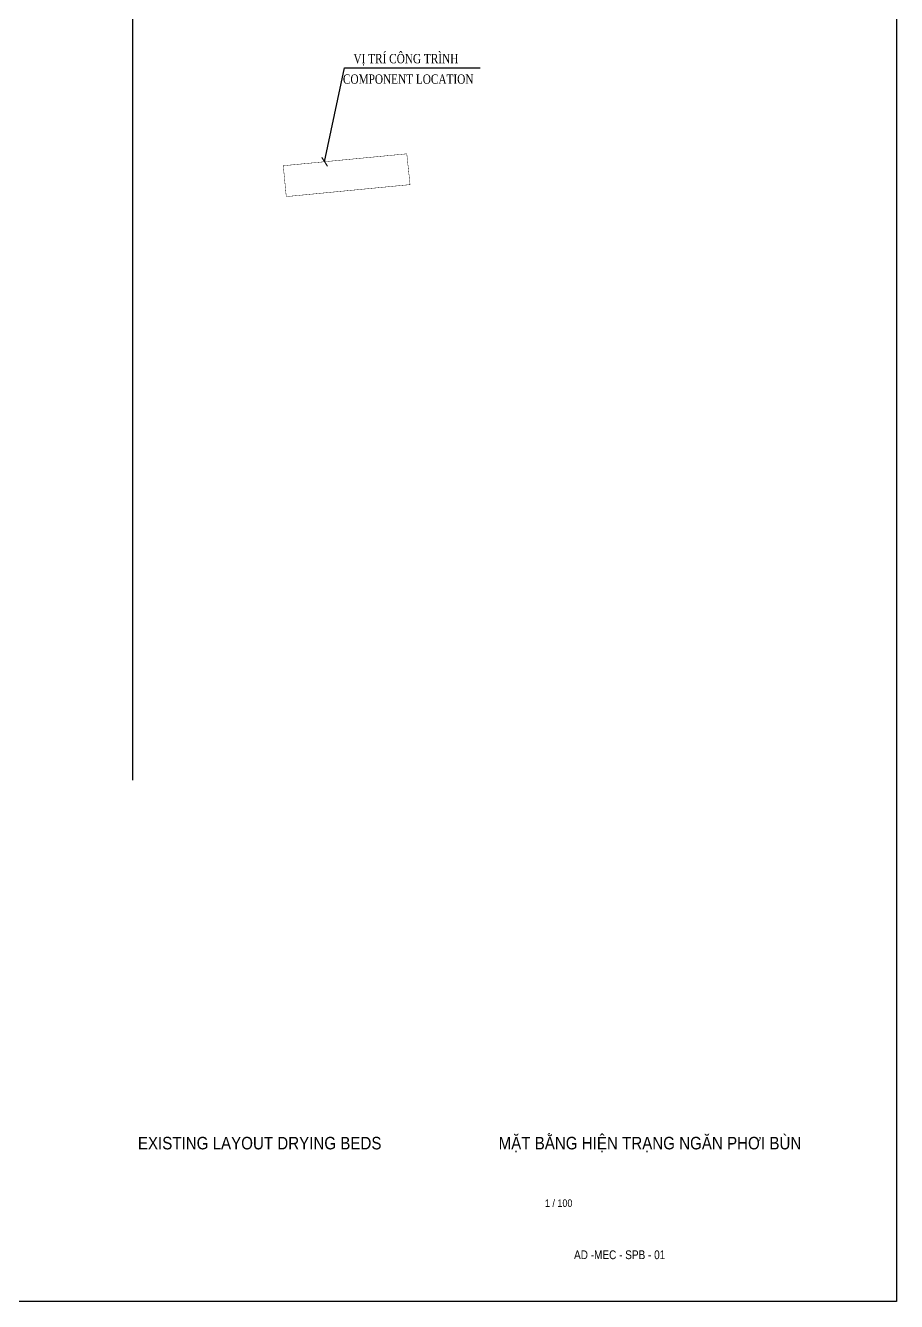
# Model space of a CAD drawing. Header units: millimetres. Extents: x -702765 to 835888, y -645289 to 262.
# Drawn here: x 580846 to 601389, y -341067 to -310961 of the extents above; entities that cross this region are included whole.
import ezdxf
from ezdxf.enums import TextEntityAlignment as Align

# ---------------------------------------------------------------- set-up
doc = ezdxf.new("R2010")
doc.units = ezdxf.units.MM
doc.header["$LTSCALE"] = 0.01
doc.layers.add('1', color=7, linetype='Continuous', lineweight=0)
doc.layers.add('ong', color=5, linetype='Continuous')
doc.layers.add('TEXT', color=2, linetype='Continuous')
doc.styles.add('ARIAL-narrow', font='VHARIALN.TTF', dxfattribs={"height": 2})
doc.styles.add('Cty', font='VHAVAN.TTF', dxfattribs={"width": 0.9})
doc.styles.add('GHICHU', font='vntimeh.shx', dxfattribs={"width": 0.85, "height": 3, "bigfont": 'romansvn.shx'})
doc.styles.add('style3', font='VHAVAN.TTF', dxfattribs={"width": 0.75})
doc.styles.add('text', font='romans.shx', dxfattribs={"width": 0.8, "bigfont": 'romansvn.shx'})
doc.dimstyles.new('1-150_DUY', dxfattribs={"dimscale": 150, "dimtxt": 2.5, "dimasz": 1.2, "dimexe": 1, "dimexo": 0, "dimgap": 0.5, "dimtad": 1, "dimtoh": 1, "dimdec": 0, "dimtxsty": 'text', "dimblk": 'ARCHTICK', "dimcen": 2.5, "dimdle": 1, "dimclrd": 135, "dimclre": 135, "dimclrt": 31, "dimadec": 0, "dimazin": 0, "dimtfac": 1, "dimtdec": 0, "dimtix": 1, "dimtmove": 2, "dimatfit": 3, "dimldrblk": 'ARCHTICK', "dimfxl": 0, "dimarcsym": 0})

# ---------------------------------------------------------------- blocks, each defined once
blk = doc.blocks.new('_ArchTick')
at = {"color": 0, "linetype": 'ByBlock', "const_width": 0.15}
blk.add_lwpolyline([(-0.5, -0.5), (0.5, 0.5)], dxfattribs=at)

msp = doc.modelspace()

# ---------------------------------------------------------------- linework, layer by layer
at = {"color": 7}
msp.add_line((583378.4, -328765.5), (583378.4, -281962.1), dxfattribs=at)
at = {"layer": 'TEXT', "linetype": 'Continuous'}
msp.add_lwpolyline([(516709, -281263.4), (601389, -281263.4), (601389, -341066.9), (516709, -341066.9)], close=True, dxfattribs=at)
at = {"layer": 'TEXT', "linetype": 'Continuous', "const_width": 10}
msp.add_lwpolyline([(586925.2, -314268.8), (589838.4, -313987.6), (589915.5, -314714.4), (586995.5, -314997.2)], close=True, dxfattribs=at)

# ---------------------------------------------------------------- texts
at = {"color": 4, "style": 'style3', "width": 0.9}
msp.add_text('1 / 100', height=176.01, dxfattribs=at).set_placement((593097.6, -338834.5))
at = {"layer": '1', "color": 3, "style": 'ARIAL-narrow'}
msp.add_text('ad -mec - spb - 01', height=206.202, dxfattribs=at).set_placement((594860, -340067.7), align=Align.CENTER)
at = {"layer": 'TEXT', "style": 'GHICHU', "width": 0.8}
for s, p in [('vÞ trÝ c«ng tr×nh', (588581.4, -311851.7)), ('component location ', (588332.5, -312334.7))]:
    msp.add_text(s, height=219.978, dxfattribs=at).set_placement(p)
at = {"layer": 'TEXT', "color": 4, "style": 'Cty', "width": 0.9}
for s, p in [('existing layout drying beds ', (583495.2, -337478.6)), ('mÆt b»ng hiÖn tr¹ng ng¨n ph¬i bïn ', (592004, -337478.6))]:
    msp.add_text(s, height=296.258, dxfattribs=at).set_placement(p)

# ---------------------------------------------------------------- leaders
at = {"layer": 'ong'}
msp.add_leader([(587900.7, -314176.3), (588372.6, -311958.2), (591567.2, -311958.2)], dimstyle='1-150_DUY', override={"dimgap": 0.5, "dimtad": 0}, dxfattribs=at)

doc.saveas('drawing.dxf')
